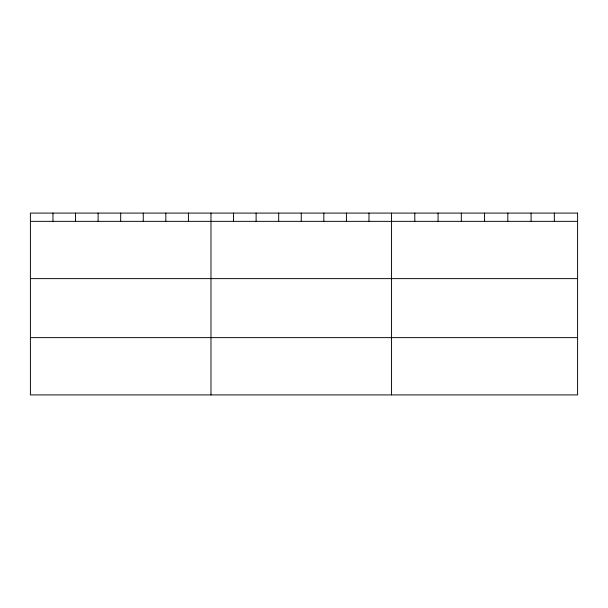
<?xml version="1.0" encoding="UTF-8"?>
<svg xmlns="http://www.w3.org/2000/svg" width="608" height="608" viewBox="0 0 608 608"><rect width="100%" height="100%" fill="white"/><g stroke="black" fill="none" stroke-linecap="round" stroke-linejoin="round"><path stroke-width="0.91" d="M30.4 221.35L577.6 221.35M30.4 278.624L577.6 278.624M30.4 337.638L577.6 337.638M554.344 213.089L554.344 221.35M531.088 213.089L531.088 221.35M507.832 213.089L507.832 221.35M484.576 213.089L484.576 221.35M461.32 213.089L461.32 221.35M438.064 213.089L438.064 221.35M414.808 213.089L414.808 221.35M391.552 213.089L391.552 394.911M368.98 213.089L368.98 221.35M346.408 213.089L346.408 221.35M323.836 213.089L323.836 221.35M301.264 213.089L301.264 221.35M278.692 213.089L278.692 221.35M256.12 213.089L256.12 221.35M233.548 213.089L233.548 221.35M210.976 213.089L210.976 394.911M188.404 213.089L188.404 221.35M165.832 213.089L165.832 221.35M143.26 213.089L143.26 221.35M120.688 213.089L120.688 221.35M98.116 213.089L98.116 221.35M75.544 213.089L75.544 221.35M52.972 213.089L52.972 221.35M577.6 213.089L30.4 213.089L30.4 394.911L577.6 394.911L577.6 213.089"/></g></svg>
